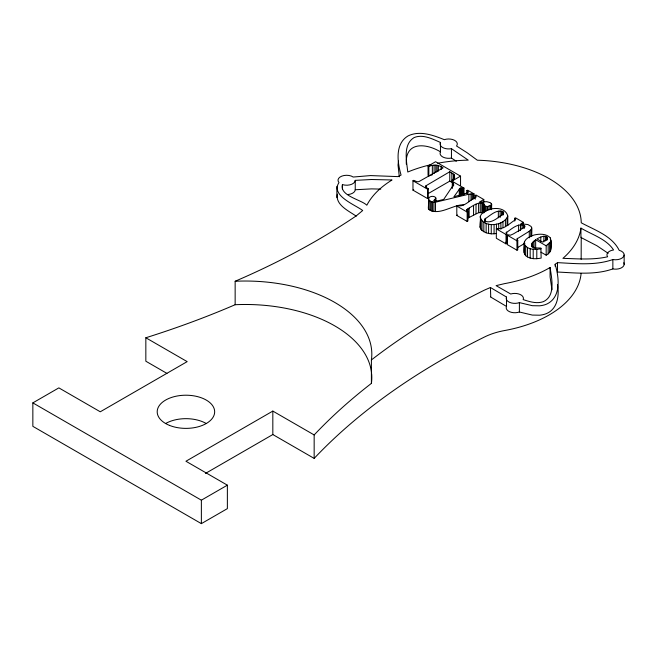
<?xml version="1.0" encoding="UTF-8"?>
<svg xmlns="http://www.w3.org/2000/svg" width="657" height="657" viewBox="0 0 657 657"><rect width="100%" height="100%" fill="white"/><g stroke="black" fill="none" stroke-linecap="round" stroke-linejoin="round"><path stroke-width="0.99" d="M356.193 216.145C348.9 211.004 335.201 204.935 337.378 194.111M555.14 266.167L555.14 264.295L557.497 262.644C575.852 263.547 595.176 265.773 612.858 259.54A8.615 4.977 0 0 0 623.55 256.641A8.615 4.977 0 0 0 619.19 250.301C611.979 235.773 594.675 230.081 581.248 222.789A109.497 63.22 0 0 0 482.87 160.439L477.294 160.193L467.111 152.72L456.541 146.002A8.615 4.977 0 0 0 454.43 140.253A8.615 4.977 0 0 0 444.296 139.678C433.209 135.17 419.692 130.25 408.087 135.909C394.726 143.801 397.386 162.419 401.074 175.041L397.978 176.61L370.548 175.583L353.195 177.037A8.615 4.977 0 0 0 341.812 176.125A8.615 4.977 0 0 0 338.979 182.556C330.233 195.531 355.33 204.844 362.697 210.519L356.16 215.939A748.528 432.158 0 0 1 243.501 277.615L235.149 281.262L235.149 304.717A126.522 73.05 0 0 1 371.55 372.856M581.158 259.326L581.231 237.193M454.652 177.792L454.192 174.737L449.766 171.756L425.892 185.808L426.393 187.524L428.282 188.731L428.282 198.11L427.526 198.545L412.966 190.144L412.966 180.757L413.721 180.322L417.023 181.734L418.846 181.652L443.105 167.905C438.999 164.718 433.489 164.275 428.832 166.508L428.052 166.057L428.052 175.444L428.832 175.887L432.355 174.778L432.355 165.4M480.218 216.744C482.879 228.381 503.976 226.238 507.795 216.005C504.987 205.887 490.023 207.259 483.117 212.54C481.778 213.64 480.645 215.036 480.218 216.744C481.31 221.056 477.976 227.1 481.992 230.443C485.999 233.695 491.485 234.409 496.437 233.481M480.177 227.642L480.218 226.131M454.652 175.912L453.831 178.359L452.287 180.051L452.287 188.493M406.33 164.209C404.819 141.033 426.442 143.267 440.469 151.841A8.615 4.977 0 0 0 442.654 156.9A8.615 4.977 0 0 0 451.449 158.058L456.295 161.22M483.946 212.104L483.782 203.604C477.828 201.099 471.669 206.889 466.659 209.608L466.577 210.495L467.891 211.62L467.891 220.998L467.152 221.425L456.804 215.447L456.804 206.068L457.535 205.641C464.351 207.464 470.018 199.564 475.972 197.272L476.218 196.443L475.208 195.441L475.972 194.998L483.798 199.523L483.798 202.34M531.554 236.471L531.685 227.7L531.078 226.451L527.941 224.554L520.829 223.766L523.309 222.337L523.309 224.209M398.487 161.121L398.027 165.03L399.316 176.823M546.172 255.187L546.172 245.808L535.652 239.731L532.047 243.213L531.94 246.022L534.699 247.911L540.9 248.042L541.146 258.086C536.621 258.948 531.677 259.269 527.514 256.936C522.143 254.579 524.615 247.952 524.13 243.468C524.549 238.573 530.109 236.463 534.092 235.017C539.454 233.752 546.46 233.49 550.402 237.998C551.716 243.796 552.816 252.247 546.172 255.187L540.916 252.148M524.13 252.855L524.335 241.932M547.421 237.555L546.673 239.279L542.501 242.105L536.925 238.885C539.816 237.481 544.776 234.459 547.421 237.555L547.421 239.435M463.793 204.803C453.182 204.352 439.204 216.252 428.89 209.517L428.405 208.392L428.684 197.938C430.409 196.016 433.834 195.729 435.722 197.543L435.961 201.067M428.405 208.392L428.684 197.938M550.558 251.089L550.952 240.388M484.595 219.192L484.496 220.867C490.968 224.505 498.688 217.171 503.582 213.353L503.689 212.523C497.776 207.694 489.662 216.087 484.595 219.192L484.595 222.009M463.973 194.644L463.973 188.074L453.79 182.194L453.026 182.63L453.609 184.149L453.1 185.43L443.697 199.408L437.948 200.845L433.998 200.886L433.751 200.484L435.961 198.25M491.272 209.665L491.617 204.187L490.483 202.717L486.747 201.683L479.454 202.036L483.798 199.523M506.662 232.061L506.769 243.443L506.03 243.87L496.331 238.269L496.331 228.891L506.03 234.492L506.769 234.064L505.997 232.792C511.31 229.318 517.56 222.854 524.401 225.491L525.033 226.254L524.705 227.166L513.388 233.908L510.514 235.19L508.058 234.812L507.319 235.239L507.319 244.618L517.018 250.218L517.757 249.791L517.757 240.405L516.772 239.049L529.296 231.264L531.554 228.965M342.445 184.601C339.209 195.786 361.506 199.753 366.811 205.214L367.32 204.335A109.497 63.22 0 0 1 392.057 179.977L371.558 179.509L355.24 180.371A8.615 4.977 0 0 1 342.445 184.601L342.445 189.298M546.172 245.808L550.558 241.702M463.973 188.074L463.218 188.518L460.163 188.173L453.888 196.763L467.439 192.92L468.145 191.926L466.864 190.62L467.628 190.185L474.042 193.889L474.042 198.578M505.997 242.17L506.662 241.439M483.946 204.598L485.137 206.093L487.502 206.585L491.272 204.976M205.444 473.442L272.827 434.54L314.161 458.397L314.161 434.942A748.528 432.158 0 0 1 371.402 383.384L371.402 359.929L377.726 355.108A748.52 432.158 0 0 1 484.546 290.065L490.442 287.503L506.514 297.054A8.615 4.977 0 0 0 509.66 302.376A8.615 4.977 0 0 0 519.391 302.614L532.359 305.694L539.594 305.817A15.973 9.223 0 0 0 547.248 303.846C561.48 296.537 559 277.114 555.14 264.295M483.437 203.259L483.437 212.646L478.592 212.671L468.014 218.042L468.014 208.663M428.052 166.057L435.583 161.712L460.549 176.133L460.549 185.512M314.161 434.942L272.827 411.085L185.939 461.247L227.371 485.17L227.371 508.625L201.37 523.637L32.85 426.336L32.85 402.881L58.851 387.876L100.275 411.791L187.171 361.629L145.838 337.764L145.838 361.219L166.944 373.406M412.966 190.144L413.721 189.709M412.966 180.757L427.526 189.167L428.282 188.731M428.323 193.519L449.766 181.135L451.835 182.334L451.835 172.947M452.287 180.051L453.026 180.478L460.549 176.133M428.405 199.014L428.89 200.139L431.321 201.699L435.46 202.225L468.852 194.193L474.042 193.889M456.804 215.447L457.535 215.028M456.804 206.068L467.152 212.047L467.891 211.62M496.331 228.891L497.07 228.464C503.944 230.032 510.095 222.764 515.712 219.627L514.743 218.264L515.499 217.82L523.309 222.337M507.319 235.239L517.018 240.832L517.757 240.405M524.935 243.254L517.429 247.697L517.429 238.319M32.85 402.881L201.37 500.182L227.371 485.17M550.081 267.498L547.265 269.107A109.497 63.22 0 0 1 504.65 283.619L496.092 285.631L510.719 294.016A8.615 4.977 0 0 1 520.106 294.467A8.615 4.977 0 0 1 523.177 299.6C529.526 301.711 536.646 303.961 543.282 301.694C555.879 296.003 551.625 278.1 550.081 267.498L550.081 276.884L551.962 289.77M623.789 262.751A8.615 4.977 0 0 1 621.563 267.752A8.615 4.977 0 0 1 612.858 268.918C595.176 275.16 575.852 272.926 557.497 272.023L557.497 262.644M490.442 287.503L490.73 296.783M524.13 243.468C526.479 250.021 535.463 249.923 541.146 248.707M348.153 194.529A8.615 4.977 0 0 0 355.24 189.75L371.558 188.888L380.781 189.101M506.514 297.054L506.514 306.433A8.615 4.977 0 0 0 509.66 311.763A8.615 4.977 0 0 0 519.391 311.993L532.359 315.081L539.594 315.204A15.973 9.223 0 0 0 547.248 313.233C557.736 308.314 559.411 294.804 557.464 284.604M437.71 163.24A109.497 63.22 0 0 1 466.256 160.185L468.252 160.144L451.449 148.671A8.615 4.977 0 0 1 442.654 147.513A8.615 4.977 0 0 1 440.469 142.462C432.495 139.021 422.927 133.921 414.099 137.568C402.741 144.532 406.568 161.031 407.783 172.019A109.497 63.22 0 0 1 430.885 164.677M580.936 228.102C591.9 234.705 606.239 238.762 613.572 249.964A8.615 4.977 0 0 0 607.618 256.772C592.992 260.123 577.782 258.784 562.909 258.349A109.497 63.22 0 0 0 580.936 228.102L580.936 237.481L596.975 245.767L608.201 253.331M506.514 306.433L490.442 296.89M506.104 242.77L506.769 243.443M507.459 223.396L507.795 225.392L507.795 216.005M624.15 255.015L624.15 264.401M612.858 259.54L612.858 268.918M550.402 237.998L550.402 239.879M549.63 243.049L549.63 252.428M548.168 244.412L548.168 253.799M547.199 237.103L547.199 239.92M546.64 236.676L546.64 240.429M545.417 236.274L545.417 240.963M543.856 236.274L543.856 241.907M540.785 237.005L540.785 241.694M536.794 249.323L536.794 258.71M535.652 239.731L535.652 249.118M534.042 240.889L534.042 248.395M533.205 249.315L533.205 258.694M532.843 242.047L532.843 247.681M532.047 243.213L532.047 246.966M531.685 227.7L531.685 236.142M531.653 244.388L531.653 246.26M530.749 230.131L530.749 236.701M530.174 248.716L530.174 258.094M529.296 231.264L529.296 237.826M527.514 247.558L527.514 256.936M525.715 246.285L525.715 255.663M524.59 244.921L524.59 254.3M524.401 225.491L524.401 228.308M523.374 225.088L523.374 227.897M522.069 224.875L522.069 228.628M520.475 224.866L520.475 230.492M519.391 302.614L519.391 311.993M518.595 225.055L518.595 231.625M517.018 240.832L517.018 250.218M514.743 218.264L514.743 221.072M507.064 218.017L507.064 225.523M506.03 234.492L506.03 243.87M505.405 219.939L505.405 226.509M503.402 211.981L503.402 214.79M502.975 221.672L502.975 227.297M502.728 211.464L502.728 215.217M501.554 211.02L501.554 215.71M500.889 222.723L500.889 229.293M500.141 210.889L500.141 217.451M498.704 223.536L498.704 229.162M498.351 211.209L498.351 217.771M496.437 224.094L496.437 228.792M494.072 224.415L494.072 233.802M491.617 204.187L491.617 208.877M491.346 203.415L491.346 209.049M491.247 224.464L491.247 233.843M490.303 205.74L490.303 209.493M488.915 206.347L488.915 210.1M488.603 224.136L488.603 233.514M487.502 206.585L487.502 210.339M486.196 206.487L486.196 211.176M486.139 223.429L486.139 232.808M485.523 218.247L485.523 222M485.137 206.093L485.137 211.718M484.291 205.403L484.291 211.973M483.839 222.345L483.839 231.724M483.782 203.604L483.782 212.991M482.739 202.997L482.739 212.375M481.992 221.056L481.992 230.443M481.852 202.873L481.852 212.252M480.776 219.693L480.776 229.079M480.267 202.931L480.267 212.318M478.592 203.284L478.592 212.671M476.013 204.212L476.013 213.591M475.208 195.441L475.208 199.194M473.549 205.444L473.549 214.823M473.286 194.324L473.286 199.014M472.194 193.963L472.194 199.597M471.02 193.856L471.02 200.426M469.139 207.99L469.139 217.368M468.852 194.193L468.852 201.699M467.8 191.327L467.8 193.207M467.152 212.047L467.152 221.425M466.864 190.62L466.864 193.437M466.659 209.608L466.659 211.488M463.218 188.518L463.218 195.08M462.241 188.091L462.241 194.653M461.411 187.918L461.411 195.425M460.721 187.968L460.721 195.474M460.163 188.173L460.163 195.679M459.259 188.986L459.259 196.492M454.192 174.737L454.192 179.427M453.609 184.149L453.609 186.03M453.502 183.369L453.502 185.241M453.404 173.957L453.404 179.583M453.026 180.478L453.026 185.446M451.449 148.671L451.449 158.058M449.766 171.756L449.766 181.135M441.093 166.747L441.093 169.563M440.469 142.462L440.469 151.841M438.375 165.515L438.375 171.149M437.077 165.203L437.077 171.764M435.829 165.079L435.829 172.586M435.599 199.005L435.599 201.822M435.46 202.225L435.46 211.603M434.573 199.794L434.573 201.674M434.096 165.137L434.096 173.579M433.949 202.225L433.949 211.603M432.569 202.044L432.569 211.431M431.321 201.699L431.321 211.078M430.187 201.165L430.187 210.552M428.832 166.508L428.832 175.887M428.89 200.139L428.89 209.517M427.526 189.167L427.526 198.545M425.892 185.808L425.892 187.688M355.24 180.371L355.24 189.75M336.877 186.342L336.877 197.642M272.827 411.085L272.827 434.54M201.37 500.182L201.37 523.637M581.108 273.411A109.497 63.22 0 0 1 504.65 330.528A57.455 33.17 0 0 0 484.546 336.975A748.52 432.158 0 0 0 314.161 458.397M165.63 423.519A28.727 16.581 0 0 1 206.249 423.519M235.149 304.717A748.528 432.158 0 0 1 145.838 337.764M371.64 373.808A126.522 73.05 0 0 1 371.402 383.384M235.149 281.262A126.522 73.05 0 0 1 371.402 359.929M169.465 425.383A28.727 16.581 0 0 0 214.552 413.237A28.727 16.581 0 0 0 173.801 396.762A28.727 16.581 0 0 0 169.465 425.383"/></g></svg>
